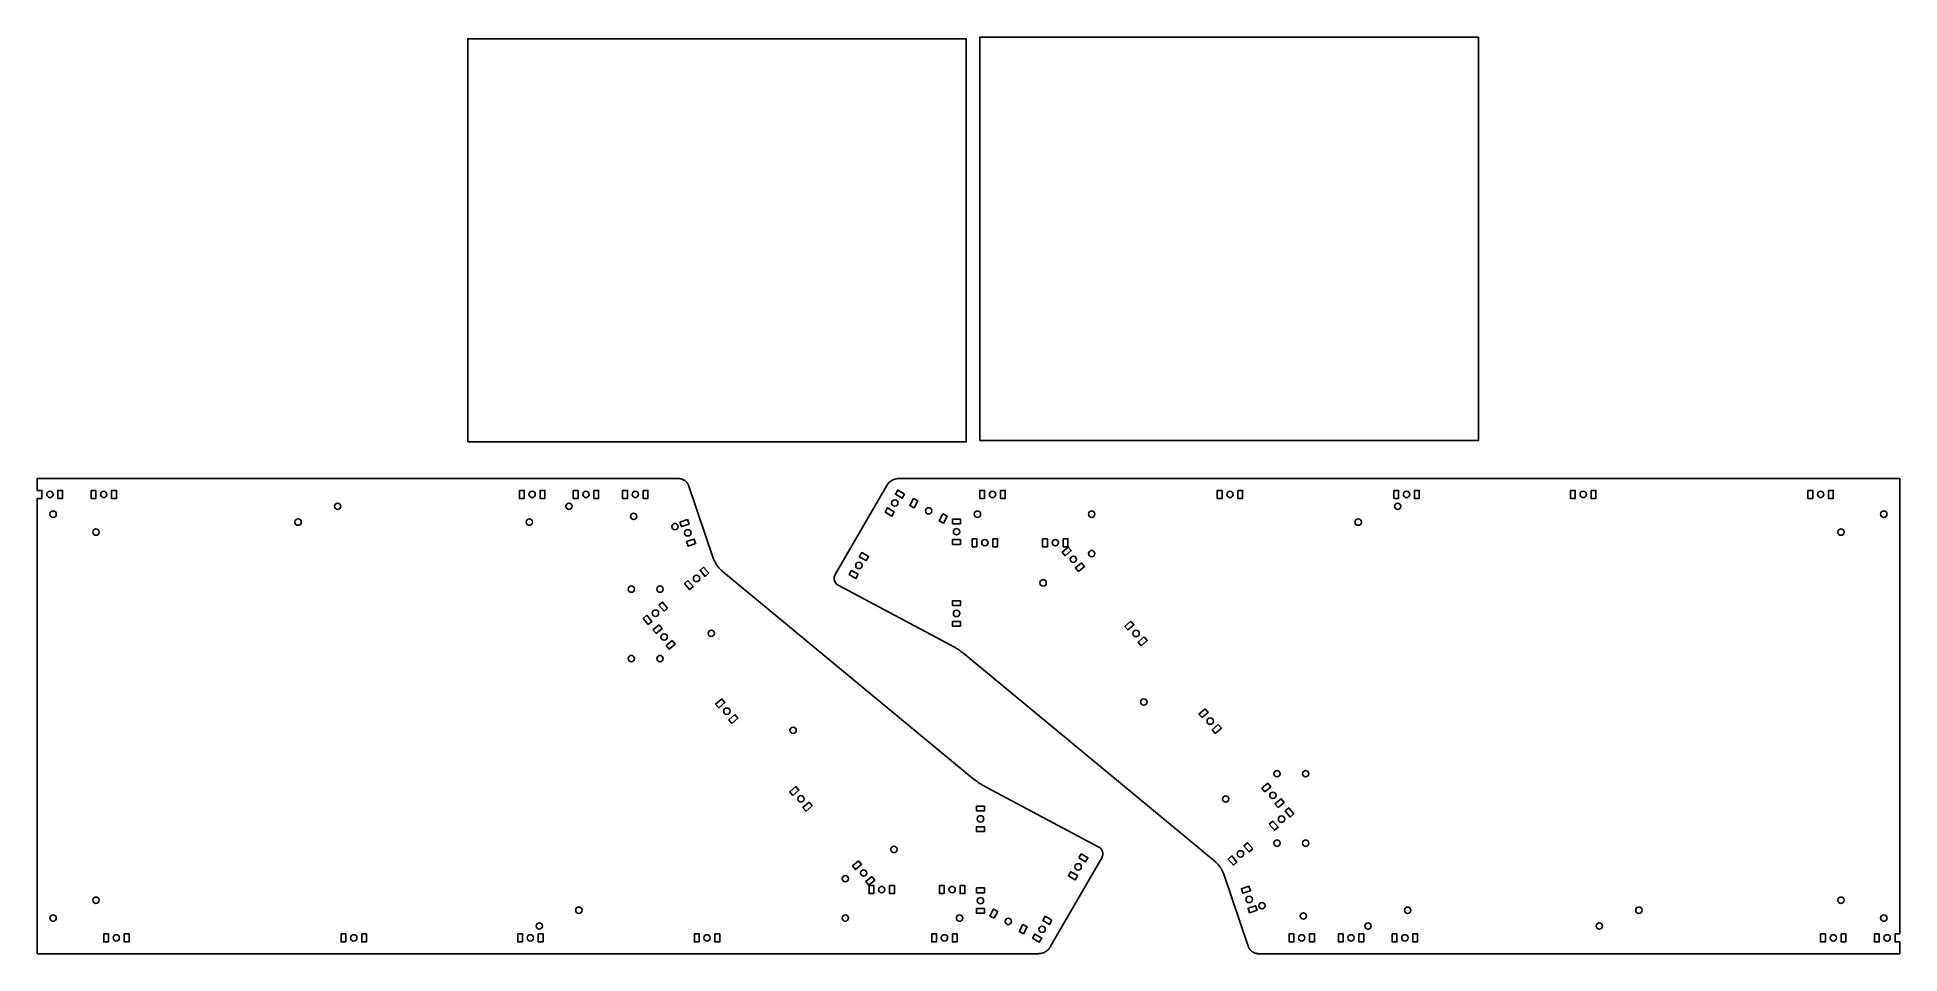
# Model space of a CAD drawing. Header units: millimetres. Extents: x 10 to 2363, y 10 to 1167.
import ezdxf

# ---------------------------------------------------------------- set-up
doc = ezdxf.new("R2010")
doc.units = ezdxf.units.MM
for name, color, linetype in [('Doors', 70, 'Continuous'), ('Layer1', 70, 'Continuous'), ('Sides', 70, 'Continuous')]:
    doc.layers.add(name, color=color, linetype=linetype)

msp = doc.modelspace()

# ---------------------------------------------------------------- linework, layer by layer
at = {"layer": 'Doors'}
for points in [[(553.9, 656.2), (553.9, 1165.4), (1183.9, 1165.4), (1183.9, 656.2)], [(1200.9, 658), (1200.9, 1167.3), (1830.9, 1167.3), (1830.9, 658)]]:
    msp.add_lwpolyline(points, close=True, dxfattribs=at)
at = {"layer": 'Layer1'}
for centre in [(26, 590), (94, 590), (635.3, 590), (703.3, 590), (765.6, 590), (1217, 590), (1517, 590), (1740.1, 590), (1963.3, 590), (2263.3, 590), (30.1, 565), (389.6, 575), (681.8, 575), (763.5, 562.3), (1093.5, 579.1), (1136.3, 569.2), (1198, 565), (1342.3, 565), (1729, 575), (2343.1, 565), (84.2, 542.4), (339.6, 555), (631.8, 555), (815.8, 549.4), (832, 541.5), (1171.5, 542.9), (1679, 555), (2289, 542.4), (1207.3, 529), (1296.3, 529), (1342.3, 515.3), (1048.1, 500.3), (1319.2, 508.1), (760.7, 470.4), (796.8, 470.4), (843, 483.9), (1280.9, 478.3), (791.1, 440), (1171.5, 439.7), (802.1, 410), (861.7, 414.6), (1398.4, 414.4), (760.7, 382.7), (796.8, 382.7), (1408.2, 327.8), (881.3, 316.3), (1492, 303.7), (965.1, 292.2), (1576.5, 237.3), (1612.6, 237.3), (1571.2, 210), (974.9, 205.6), (1511.6, 205.4), (1201.8, 180.3), (1582.2, 180), (1092.4, 141.7), (1576.5, 149.6), (1612.6, 149.6), (1325.2, 119.7), (1530.3, 136.1), (1031, 104.7), (1054.1, 111.9), (1077, 91), (1166, 91), (84.2, 77.6), (1201.8, 77.1), (1541.3, 78.5), (1557.5, 70.6), (2289, 77.6), (30.1, 55), (644.3, 45), (694.3, 65), (1031, 55), (1175.3, 55), (1237, 50.8), (1609.8, 57.7), (1691.5, 45), (1741.5, 65), (1983.7, 45), (2033.7, 65), (2343.1, 55), (110, 30), (410, 30), (633.1, 30), (856.3, 30), (1156.3, 30), (1279.7, 40.9), (1607.7, 30), (1670, 30), (1738, 30), (2279.3, 30), (2347.3, 30)]:
    msp.add_circle(centre, 4, dxfattribs=at)
at = {"layer": 'Sides'}
for points in [[(10, 10), (10, 585), (16, 585), (16, 595), (10, 595), (10, 610), (820, 610), (820.7, 610), (821.4, 609.9), (822.2, 609.8), (822.9, 609.7), (823.6, 609.5), (824.3, 609.3), (825, 609.1), (825.6, 608.8), (826.3, 608.5), (826.9, 608.2), (827.5, 607.8), (828.1, 607.4), (828.7, 607), (829.3, 606.5), (829.8, 606), (830.3, 605.5), (830.8, 604.9), (831.2, 604.4), (831.6, 603.8), (832, 603.2), (832.4, 602.5), (832.7, 601.9), (833, 601.2), (833.2, 600.5), (864.2, 509.5), (864.5, 508.7), (864.7, 507.9), (865, 507.2), (865.4, 506.4), (865.7, 505.7), (866.1, 505), (866.4, 504.3), (866.8, 503.5), (867.2, 502.8), (867.7, 502.1), (868.1, 501.5), (868.5, 500.8), (869, 500.1), (869.5, 499.5), (870, 498.8), (870.5, 498.2), (871, 497.6), (871.6, 497), (872.1, 496.4), (872.7, 495.8), (873.3, 495.2), (873.9, 494.7), (874.5, 494.2), (875.1, 493.6), (1192.3, 231.4), (1194.9, 229.3), (1196.2, 228.3), (1197.6, 227.3), (1198.9, 226.4), (1200.3, 225.4), (1201.7, 224.5), (1203.1, 223.6), (1204.5, 222.8), (1205.9, 221.9), (1208.8, 220.3), (1351.2, 144.7), (1352.3, 144), (1353.3, 143.2), (1354.1, 142.2), (1354.9, 141.2), (1355.5, 140), (1355.9, 138.8), (1356.2, 137.6), (1356.3, 136.3), (1356.2, 135), (1356, 133.7), (1355.6, 132.5), (1355, 131.3), (1290, 18.7), (1289.2, 17.4), (1288.3, 16.2), (1287.2, 15.1), (1286.1, 14.1), (1284.9, 13.1), (1283.7, 12.3), (1282.3, 11.6), (1280.9, 11), (1279.5, 10.6), (1278, 10.3), (1276.5, 10.1), (1275, 10)], [(36, 585), (42, 585), (42, 595), (36, 595)], [(78, 595), (84, 595), (84, 585), (78, 585)], [(110, 585), (104, 585), (104, 595), (110, 595)], [(619.3, 595), (625.3, 595), (625.3, 585), (619.3, 585)], [(651.3, 585), (645.3, 585), (645.3, 595), (651.3, 595)], [(687.3, 595), (693.3, 595), (693.3, 585), (687.3, 585)], [(719.3, 585), (713.3, 585), (713.3, 595), (719.3, 595)], [(755.6, 585), (755.6, 595), (749.6, 595), (749.6, 585)], [(775.6, 595), (775.6, 585), (781.6, 585), (781.6, 595)], [(2363.3, 610), (2363.3, 35), (2357.3, 35), (2357.3, 25), (2363.3, 25), (2363.3, 10), (1553.3, 10), (1552.6, 10), (1551.8, 10.1), (1551.1, 10.2), (1550.4, 10.3), (1549.7, 10.5), (1549, 10.7), (1548.3, 10.9), (1547.7, 11.2), (1547, 11.5), (1546.4, 11.8), (1545.8, 12.2), (1545.2, 12.6), (1544.6, 13), (1544, 13.5), (1543.5, 14), (1543, 14.5), (1542.5, 15.1), (1542.1, 15.6), (1541.7, 16.2), (1541.3, 16.8), (1540.9, 17.5), (1540.6, 18.1), (1540.3, 18.8), (1540.1, 19.5), (1509.1, 110.5), (1508.8, 111.3), (1508.5, 112.1), (1508.2, 112.8), (1507.9, 113.6), (1507.6, 114.3), (1507.2, 115), (1506.8, 115.7), (1506.5, 116.5), (1506.1, 117.2), (1505.6, 117.9), (1505.2, 118.5), (1504.7, 119.2), (1504.3, 119.9), (1503.8, 120.5), (1503.3, 121.2), (1502.8, 121.8), (1502.2, 122.4), (1501.7, 123), (1501.1, 123.6), (1500.6, 124.2), (1500, 124.8), (1499.4, 125.3), (1498.8, 125.8), (1498.2, 126.4), (1181, 388.6), (1178.4, 390.7), (1177.1, 391.7), (1175.7, 392.7), (1174.4, 393.6), (1173, 394.6), (1171.6, 395.5), (1170.2, 396.4), (1168.8, 397.2), (1167.4, 398.1), (1164.5, 399.7), (1022.1, 475.3), (1021, 476), (1020, 476.8), (1019.1, 477.8), (1018.4, 478.8), (1017.8, 480), (1017.4, 481.2), (1017.1, 482.4), (1017, 483.7), (1017.1, 485), (1017.3, 486.3), (1017.7, 487.5), (1018.3, 488.7), (1083.3, 601.3), (1084.1, 602.6), (1085, 603.8), (1086, 604.9), (1087.1, 605.9), (1088.3, 606.9), (1089.6, 607.7), (1091, 608.4), (1092.4, 609), (1093.8, 609.4), (1095.3, 609.7), (1096.8, 609.9), (1098.3, 610)], [(1105.9, 590.4), (1097.2, 595.4), (1094.2, 590.2), (1102.9, 585.2)], [(1207, 585), (1201, 585), (1201, 595), (1207, 595)], [(1227, 595), (1233, 595), (1233, 585), (1227, 585)], [(1507, 585), (1501, 585), (1501, 595), (1507, 595)], [(1527, 595), (1533, 595), (1533, 585), (1527, 585)], [(1724.1, 595), (1724.1, 585), (1730.1, 585), (1730.1, 595)], [(1750.1, 595), (1756.1, 595), (1756.1, 585), (1750.1, 585)], [(1953.3, 585), (1947.3, 585), (1947.3, 595), (1953.3, 595)], [(1973.3, 595), (1979.3, 595), (1979.3, 585), (1973.3, 585)], [(2247.3, 595), (2247.3, 585), (2253.3, 585), (2253.3, 595)], [(2273.3, 595), (2279.3, 595), (2279.3, 585), (2273.3, 585)], [(1081.2, 567.7), (1084.2, 572.9), (1092.9, 567.9), (1089.9, 562.7)], [(1117.2, 584.9), (1122.5, 582.1), (1117.8, 573.2), (1112.5, 576)], [(1154.4, 565.3), (1159.7, 562.5), (1155, 553.7), (1149.7, 556.5)], [(822.1, 555.1), (831.5, 558.3), (833.5, 552.6), (824, 549.4)], [(1166.5, 558.9), (1166.5, 552.9), (1176.5, 552.9), (1176.5, 553.6), (1176.5, 558.9)], [(830.4, 530.4), (839.9, 533.7), (841.8, 528), (832.4, 524.8)], [(1176.5, 532.9), (1176.5, 526.9), (1166.5, 526.9), (1166.5, 532.9)], [(1197.3, 524), (1191.3, 524), (1191.3, 534), (1197.3, 534)], [(1217.3, 534), (1223.3, 534), (1223.3, 524), (1217.3, 524)], [(1286.3, 524), (1280.3, 524), (1280.3, 534), (1286.3, 534)], [(1312.7, 523.6), (1316.5, 519), (1308.9, 512.5), (1305, 517.1)], [(1312.3, 524), (1306.3, 524), (1306.3, 534), (1312.3, 534)], [(858.5, 490.4), (853.9, 486.5), (847.4, 494.2), (852, 498)], [(1048.7, 511.4), (1051.7, 516.6), (1060.4, 511.6), (1057.4, 506.4)], [(1325.7, 492.7), (1321.8, 497.3), (1329.4, 503.7), (1333.3, 499.1)], [(827.6, 477.4), (832.2, 481.3), (838.6, 473.6), (834, 469.8)], [(1047.4, 489.1), (1044.4, 483.9), (1035.7, 488.9), (1038.7, 494.1)], [(806.5, 446.5), (802, 442.6), (795.5, 450.3), (800.1, 454.1)], [(1176.5, 455.7), (1176.5, 449.7), (1166.5, 449.7), (1166.5, 455.7)], [(775.7, 433.5), (780.2, 437.4), (786.7, 429.7), (782.1, 425.8)], [(795.6, 425.4), (799.4, 420.9), (791.8, 414.4), (787.9, 419)], [(1176.5, 429.7), (1176.5, 423.7), (1166.5, 423.7), (1166.5, 429.7)], [(1391.9, 429.9), (1395.7, 425.3), (1388.1, 418.8), (1384.2, 423.4)], [(812.3, 405.6), (816.2, 401), (808.6, 394.5), (804.7, 399.1)], [(1408.7, 410), (1412.5, 405.4), (1404.9, 399), (1401, 403.6)], [(874.8, 331.7), (878.6, 327.2), (871, 320.7), (867.1, 325.3)], [(891.6, 311.9), (895.4, 307.3), (887.8, 300.8), (883.9, 305.4)], [(1481.7, 308.1), (1477.8, 312.7), (1485.5, 319.2), (1489.4, 314.6)], [(1498.5, 288.3), (1494.6, 292.8), (1502.3, 299.3), (1506.1, 294.7)], [(964.6, 210), (960.8, 214.6), (968.4, 221), (972.3, 216.4)], [(1560.9, 214.4), (1557.1, 219), (1564.7, 225.5), (1568.6, 220.9)], [(981.4, 190.1), (977.5, 194.7), (985.2, 201.2), (989.1, 196.6)], [(1196.8, 190.3), (1196.8, 196.3), (1206.8, 196.3), (1206.8, 190.3)], [(1577.7, 194.6), (1573.9, 199.1), (1581.5, 205.6), (1585.4, 201)], [(1597.6, 186.5), (1593, 182.6), (1586.6, 190.3), (1591.2, 194.2)], [(1196.8, 164.3), (1196.8, 170.3), (1206.8, 170.3), (1206.8, 164.3)], [(1566.7, 173.5), (1571.3, 177.4), (1577.8, 169.7), (1573.2, 165.9)], [(1545.7, 142.6), (1541.1, 138.7), (1534.7, 146.4), (1539.2, 150.2)], [(1047.6, 127.3), (1051.5, 122.7), (1043.8, 116.3), (1040, 120.9)], [(1325.9, 130.9), (1328.9, 136.1), (1337.5, 131.1), (1334.5, 125.9)], [(1514.8, 129.6), (1519.4, 133.5), (1525.8, 125.8), (1521.3, 122)], [(1060.6, 96.4), (1056.8, 101), (1064.4, 107.5), (1068.3, 102.9)], [(1061, 96), (1067, 96), (1067, 86), (1061, 86)], [(1087, 96), (1093, 96), (1093, 86), (1087, 86)], [(1156, 86), (1150, 86), (1150, 96), (1156, 96)], [(1176, 96), (1182, 96), (1182, 86), (1176, 86)], [(1324.6, 108.6), (1321.6, 103.4), (1312.9, 108.4), (1315.9, 113.6)], [(1540.9, 95.2), (1531.4, 92), (1533.4, 86.3), (1542.8, 89.6)], [(1196.8, 87.1), (1196.8, 93.1), (1206.8, 93.1), (1206.8, 87.1)], [(1551.2, 64.9), (1549.3, 70.6), (1539.8, 67.4), (1541.7, 61.7)], [(1206.8, 61.1), (1206.8, 67.1), (1196.8, 67.1), (1196.8, 66.4), (1196.8, 61.1)], [(1218.9, 54.7), (1213.6, 57.5), (1218.3, 66.3), (1223.6, 63.5)], [(1292.1, 52.3), (1289.1, 47.1), (1280.4, 52.1), (1283.4, 57.3)], [(100, 25), (94, 25), (94, 35), (100, 35)], [(126, 25), (126, 35), (120, 35), (120, 25)], [(400, 25), (394, 25), (394, 35), (400, 35)], [(420, 35), (426, 35), (426, 25), (420, 25)], [(623.1, 25), (617.1, 25), (617.1, 35), (623.1, 35)], [(649.1, 25), (649.1, 35), (643.1, 35), (643.1, 25)], [(846.3, 25), (840.3, 25), (840.3, 35), (846.3, 35)], [(866.3, 35), (872.3, 35), (872.3, 25), (866.3, 25)], [(1146.3, 25), (1140.3, 25), (1140.3, 35), (1146.3, 35)], [(1166.3, 35), (1172.3, 35), (1172.3, 25), (1166.3, 25)], [(1256.1, 35.1), (1250.8, 37.9), (1255.4, 46.8), (1260.7, 44)], [(1267.4, 29.6), (1276.1, 24.6), (1279.1, 29.8), (1270.4, 34.8)], [(1591.7, 25), (1591.7, 35), (1597.7, 35), (1597.7, 25)], [(1617.7, 35), (1617.7, 25), (1623.7, 25), (1623.7, 35)], [(1654, 35), (1660, 35), (1660, 25), (1654, 25)], [(1686, 25), (1680, 25), (1680, 35), (1686, 35)], [(1722, 35), (1728, 35), (1728, 25), (1722, 25)], [(1754, 25), (1748, 25), (1748, 35), (1754, 35)], [(2263.3, 35), (2269.3, 35), (2269.3, 25), (2263.3, 25)], [(2295.3, 25), (2289.3, 25), (2289.3, 35), (2295.3, 35)], [(2337.3, 35), (2331.3, 35), (2331.3, 25), (2337.3, 25)]]:
    msp.add_lwpolyline(points, close=True, dxfattribs=at)

doc.saveas('drawing.dxf')
